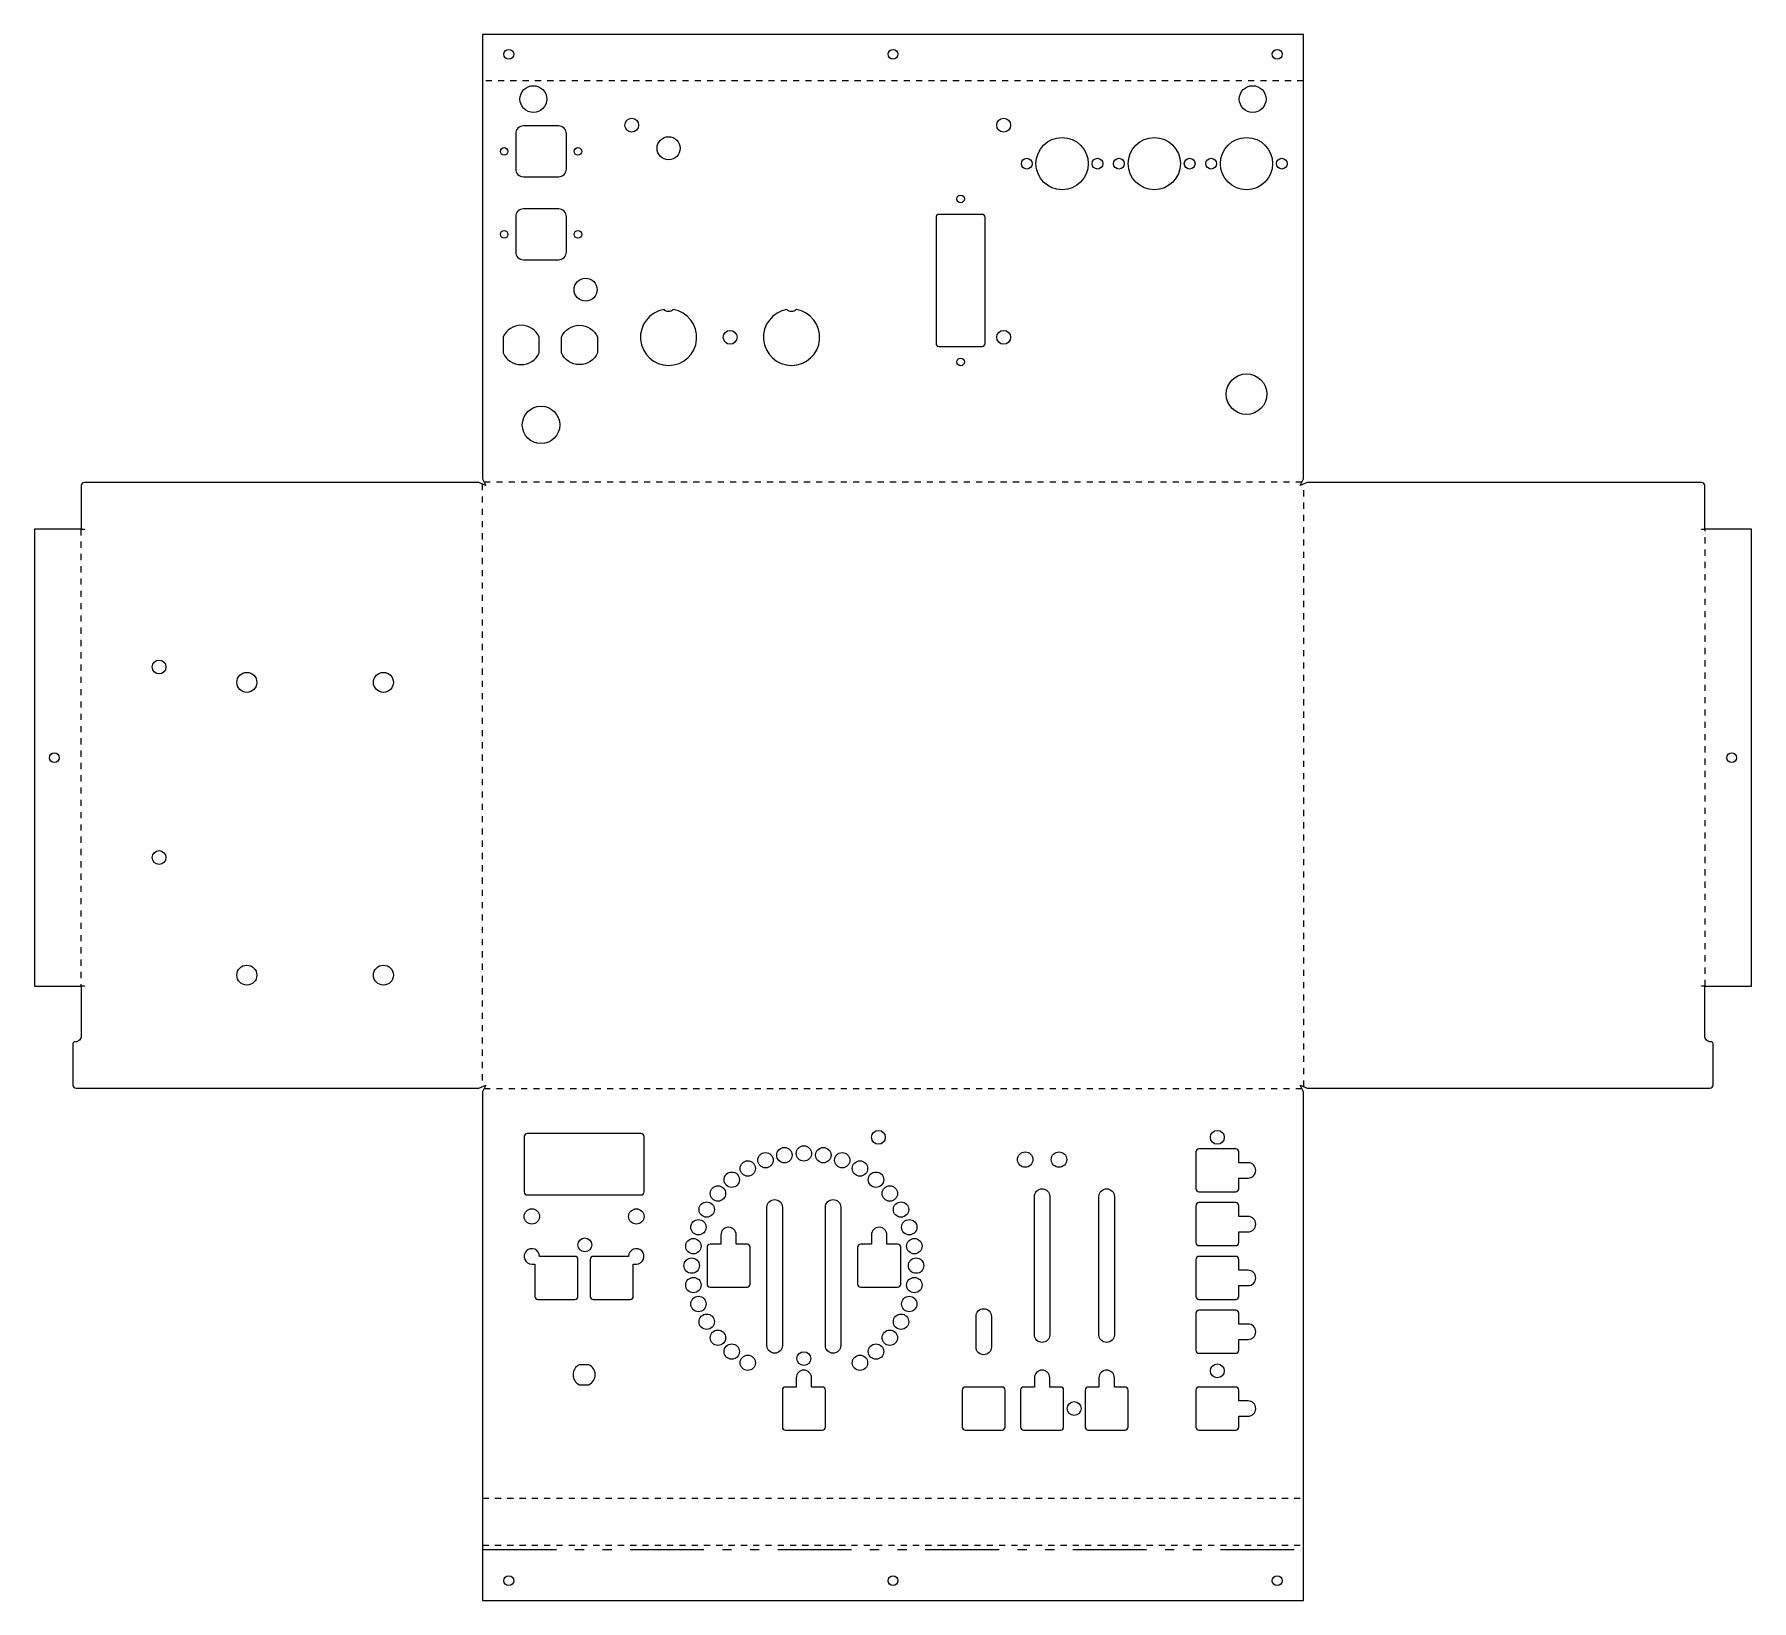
# Model space of a CAD drawing. Header units: millimetres. Extents: x 0 to 559, y 0 to 510.
import ezdxf

# ---------------------------------------------------------------- set-up
doc = ezdxf.new("R2010")
doc.units = ezdxf.units.MM
doc.linetypes.add('DASHDOTDOT', pattern=[48, 24, -6, 3, -6, 3, -6])
doc.linetypes.add('DOT', pattern=[4, 2, -2])
doc.layers.get('0').update_dxf_attribs({"color": 250, "linetype": 'CONTINUOUS'})
doc.layers.add('Bend', color=94, linetype='DOT')
doc.layers.add('MBend', color=94, linetype='DASHDOTDOT')

msp = doc.modelspace()

# ---------------------------------------------------------------- linework, layer by layer
for points in [[(145.84, 509.61), (145.84, 365.04), (146.84, 362.77), (144.57, 363.77), (16.27, 363.77, 0.414214), (15.27, 362.77), (15.27, 348.62), (16.27, 348.62), (16.27, 348.52), (15.27, 348.52), (15.27, 348.57), (0, 348.57), (0, 199.97), (15.27, 199.97), (15.27, 200.02), (16.27, 200.02), (16.27, 199.92), (15.27, 199.92), (15.27, 183.77, -0.414214), (13.27, 181.77), (13.07, 181.77, 0.414214), (12.57, 181.27), (12.57, 167.77, 0.414214), (13.57, 166.77), (144.57, 166.77), (146.84, 167.77), (145.84, 165.5), (145.84, 0), (412.84, 0), (412.84, 165.5), (411.84, 167.77), (414.1, 166.77), (545.1, 166.77, 0.414214), (546.1, 167.77), (546.1, 181.27, 0.414214), (545.6, 181.77), (545.4, 181.77, -0.414214), (543.4, 183.77), (543.4, 199.92), (542.4, 199.92), (542.4, 200.02), (543.4, 200.02), (543.4, 199.97), (558.67, 199.97), (558.67, 348.57), (543.4, 348.57), (543.4, 348.52), (542.4, 348.52), (542.4, 348.62), (543.4, 348.62), (543.4, 362.77, 0.414214), (542.4, 363.77), (414.1, 363.77), (411.84, 362.77), (412.84, 365.04), (412.84, 509.61)], [(170.59, 479.79), (159.09, 479.79, 0.414214), (156.59, 477.29), (156.59, 465.79, 0.414214), (159.09, 463.29), (170.59, 463.29, 0.414214), (173.09, 465.79), (173.09, 477.29, 0.414214)], [(173.09, 438.79), (173.09, 450.29, 0.414214), (170.59, 452.79), (159.09, 452.79, 0.414214), (156.59, 450.29), (156.59, 438.79, 0.414214), (159.09, 436.29), (170.59, 436.29, 0.414214)], [(308.34, 451.04), (294.34, 451.04, 0.414214), (293.34, 450.04), (293.34, 409.04, 0.414214), (294.34, 408.04), (308.34, 408.04, 0.414214), (309.34, 409.04), (309.34, 450.04, 0.414214)], [(207.84, 420.07, -0.451097), (204.84, 420.07, 12.123228)], [(247.84, 420.07, -0.451097), (244.84, 420.07, 12.123228)], [(152.49, 411.14), (152.49, 405.94, 0.650313), (164.19, 405.94), (164.19, 411.14, 0.650313)], [(171.49, 411.14, -0.650313), (183.19, 411.14), (183.19, 405.94, -0.650313), (171.49, 405.94)], [(198.34, 133), (198.34, 151, 0.414214), (197.34, 152), (160.34, 152, 0.414214), (159.34, 151), (159.34, 133, 0.414214), (160.34, 132), (197.34, 132, 0.414214)], [(391.84, 142.5), (391.84, 146, 0.414214), (390.84, 147), (378.84, 147, 0.414214), (377.84, 146), (377.84, 134, 0.414214), (378.84, 133), (390.84, 133, 0.414214), (391.84, 134), (391.84, 137.5), (394.84, 137.5, 1), (394.84, 142.5)], [(238.34, 128, -1), (243.34, 128), (243.34, 83, -1), (238.34, 83)], [(257.34, 128, -1), (262.34, 128), (262.34, 83, -1), (257.34, 83)], [(325.34, 131.5, -1), (330.34, 131.5), (330.34, 86.5, -1), (325.34, 86.5)], [(346.34, 131.5, -1), (351.34, 131.5), (351.34, 86.5, -1), (346.34, 86.5)], [(391.84, 125), (391.84, 128.5, 0.414214), (390.84, 129.5), (378.84, 129.5, 0.414214), (377.84, 128.5), (377.84, 116.5, 0.414214), (378.84, 115.5), (390.84, 115.5, 0.414214), (391.84, 116.5), (391.84, 120), (394.84, 120, 1), (394.84, 125)], [(223.34, 116), (219.84, 116, 0.414214), (218.84, 115), (218.84, 103, 0.414214), (219.84, 102), (231.84, 102, 0.414214), (232.84, 103), (232.84, 115, 0.414214), (231.84, 116), (228.34, 116), (228.34, 119, 1), (223.34, 119)], [(281.84, 103), (281.84, 115, 0.414214), (280.84, 116), (277.34, 116), (277.34, 119, 1), (272.34, 119), (272.34, 116), (268.84, 116, 0.414214), (267.84, 115), (267.84, 103, 0.414214), (268.84, 102), (280.84, 102, 0.414214)], [(176.84, 99), (176.84, 111, 0.414214), (175.84, 112), (164.34, 112, 2.414214), (161.84, 109.5), (162.84, 109.5), (162.84, 99, 0.414214), (163.84, 98), (175.84, 98, 0.414214)], [(193.34, 112), (181.84, 112, 0.414214), (180.84, 111), (180.84, 99, 0.414214), (181.84, 98), (193.84, 98, 0.414214), (194.84, 99), (194.84, 109.5), (195.84, 109.5, 2.414214)], [(391.84, 107.5), (391.84, 111, 0.414214), (390.84, 112), (378.84, 112, 0.414214), (377.84, 111), (377.84, 99, 0.414214), (378.84, 98), (390.84, 98, 0.414214), (391.84, 99), (391.84, 102.5), (394.84, 102.5, 1), (394.84, 107.5)], [(306.34, 92.5, -1), (311.34, 92.5), (311.34, 82.5, -1), (306.34, 82.5)], [(391.84, 90), (391.84, 93.5, 0.414214), (390.84, 94.5), (378.84, 94.5, 0.414214), (377.84, 93.5), (377.84, 81.5, 0.414214), (378.84, 80.5), (390.84, 80.5, 0.414214), (391.84, 81.5), (391.84, 85), (394.84, 85, 1), (394.84, 90)], [(180.38, 76.75), (177.29, 76.75, 0.631266), (177.29, 70.25), (180.38, 70.25, 0.631266)], [(257.34, 56.5), (257.34, 68.5, 0.414214), (256.34, 69.5), (252.84, 69.5), (252.84, 72.5, 1), (247.84, 72.5), (247.84, 69.5), (244.34, 69.5, 0.414214), (243.34, 68.5), (243.34, 56.5, 0.414214), (244.34, 55.5), (256.34, 55.5, 0.414214)], [(334.84, 56.5), (334.84, 68.5, 0.414214), (333.84, 69.5), (330.34, 69.5), (330.34, 72.5, 1), (325.34, 72.5), (325.34, 69.5), (321.84, 69.5, 0.414214), (320.84, 68.5), (320.84, 56.5, 0.414214), (321.84, 55.5), (333.84, 55.5, 0.414214)], [(355.84, 56.5), (355.84, 68.5, 0.414214), (354.84, 69.5), (351.34, 69.5), (351.34, 72.5, 1), (346.34, 72.5), (346.34, 69.5), (342.84, 69.5, 0.414214), (341.84, 68.5), (341.84, 56.5, 0.414214), (342.84, 55.5), (354.84, 55.5, 0.414214)], [(315.84, 56.5), (315.84, 68.5, 0.414214), (314.84, 69.5), (302.84, 69.5, 0.414214), (301.84, 68.5), (301.84, 56.5, 0.414214), (302.84, 55.5), (314.84, 55.5, 0.414214)], [(391.84, 65), (391.84, 68.5, 0.414214), (390.84, 69.5), (378.84, 69.5, 0.414214), (377.84, 68.5), (377.84, 56.5, 0.414214), (378.84, 55.5), (390.84, 55.5, 0.414214), (391.84, 56.5), (391.84, 60), (394.84, 60, 1), (394.84, 65)]]:
    msp.add_lwpolyline(points, format="xyb", close=True)
at = {"color": 250}
for centre, radius in [((154.34, 503.11), 1.62), ((279.34, 503.11), 1.62), ((404.34, 503.11), 1.62), ((334.34, 467.54), 8.5), ((364.34, 467.54), 8.5), ((394.34, 467.54), 8.5), ((152.84, 471.54), 1.23), ((176.84, 471.54), 1.23), ((322.84, 467.54), 1.75), ((345.84, 467.54), 1.75), ((352.84, 467.54), 1.75), ((375.84, 467.54), 1.75), ((382.84, 467.54), 1.75), ((405.84, 467.54), 1.75), ((301.34, 456.04), 1.23), ((152.84, 444.54), 1.23), ((176.84, 444.54), 1.23), ((301.34, 403.04), 1.23), ((394.34, 392.54), 6.6), ((164.84, 382.54), 6.1), ((6.5, 274.27), 1.62), ((552.17, 274.27), 1.62), ((237.85, 143.3), 2.5), ((244, 144.95), 2.5), ((250.34, 145.5), 2.5), ((256.67, 144.95), 2.5), ((262.82, 143.3), 2.5), ((322.34, 143.5), 2.5), ((333.34, 143.5), 2.5), ((232.09, 140.61), 2.5), ((268.59, 140.61), 2.5), ((222.38, 132.47), 2.5), ((226.87, 136.96), 2.5), ((273.8, 136.96), 2.5), ((278.3, 132.47), 2.5), ((218.73, 127.25), 2.5), ((281.95, 127.25), 2.5), ((161.84, 125), 2.5), ((195.84, 125), 2.5), ((216.04, 121.49), 2.5), ((284.63, 121.49), 2.5), ((214.39, 115.34), 2.5), ((286.28, 115.34), 2.5), ((213.84, 109), 2.5), ((286.84, 109), 2.5), ((214.39, 102.67), 2.5), ((286.28, 102.67), 2.5), ((216.04, 96.52), 2.5), ((284.63, 96.52), 2.5), ((218.73, 90.75), 2.5), ((281.95, 90.75), 2.5), ((222.38, 85.54), 2.5), ((278.3, 85.54), 2.5), ((226.87, 81.04), 2.5), ((232.09, 77.39), 2.5), ((268.59, 77.39), 2.5), ((273.8, 81.04), 2.5), ((154.34, 6.5), 1.62), ((279.34, 6.5), 1.62), ((404.34, 6.5), 1.62)]:
    msp.add_circle(centre, radius, dxfattribs=at)
at = {"color": 5}
for centre, radius in [((162.34, 488.54), 4.35), ((396.34, 488.54), 4.35), ((194.34, 480.04), 2.25), ((315.34, 480.04), 2.25), ((206.34, 472.54), 3.75), ((179.34, 426.54), 3.75), ((226.34, 411.04), 2.25), ((315.34, 411.04), 2.25), ((40.57, 303.77), 2.25), ((69.12, 298.77), 3.25), ((113.57, 298.77), 3.25), ((40.57, 241.77), 2.25), ((69.12, 203.52), 3.25), ((113.57, 203.52), 3.25), ((274.59, 150.75), 2.25), ((384.84, 150.75), 2.25), ((179.09, 115.75), 2.25), ((250.34, 78.75), 2.25), ((384.84, 74.75), 2.25), ((338.29, 62.5), 2.25)]:
    msp.add_circle(centre, radius, dxfattribs=at)
at = {"layer": 'Bend'}
for p, q in [((412.84, 494.47), (145.84, 494.47)), ((145.7, 363.27), (145.7, 167.27)), ((412.34, 363.91), (146.34, 363.91)), ((412.97, 167.27), (412.97, 363.27)), ((15.13, 348.57), (15.13, 199.97)), ((543.54, 199.97), (543.54, 348.57)), ((146.34, 166.64), (412.34, 166.64)), ((145.84, 33.37), (412.84, 33.37)), ((145.84, 18.1), (412.84, 18.1))]:
    msp.add_line(p, q, dxfattribs=at)
at = {"layer": 'MBend'}
msp.add_line((145.84, 16.63), (412.84, 16.63), dxfattribs=at)

doc.saveas('drawing.dxf')
